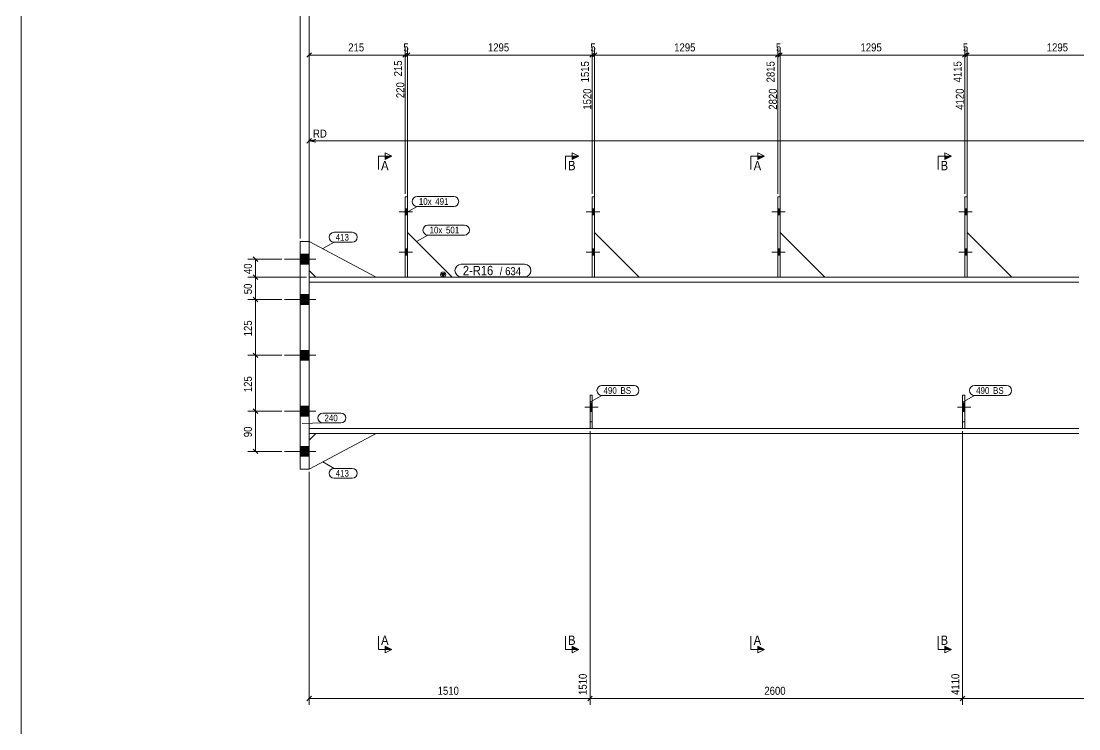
# Model space of a CAD drawing. Header units: millimetres. Extents: x 2 to 1174, y 1 to 825.
# Drawn here: x 5 to 399.6, y 264.9 to 528.9 of the extents above; entities that cross this region are included whole.
import ezdxf

# ---------------------------------------------------------------- set-up
doc = ezdxf.new("R2010")
doc.units = ezdxf.units.MM
for name, pattern in [('XKITLINE00', [0]), ('XKITLINE01', [4, 1, -1, 1, -1]), ('XKITLINE02', [4, 2, -2])]:
    doc.linetypes.add(name, pattern=pattern)
for name, color, linetype, lineweight in [('Bolt', 3, 'Continuous', 0), ('Dimensions', 7, 'Continuous', 0), ('DrawingSheet', 5, 'Continuous', 0), ('Part', 2, 'Continuous', 0), ('PartMark', 7, 'Continuous', 0), ('Section', 6, 'Continuous', 0)]:
    doc.layers.add(name, color=color, linetype=linetype, lineweight=lineweight)
doc.styles.add('ARIAL', font='ARIAL.TTF')

# ---------------------------------------------------------------- blocks, each defined once
blk = doc.blocks.new('*A11')
at = {"layer": 'Bolt', "color": 3, "linetype": 'XKITLINE02', "lineweight": 0}
for p, q in [((359.32, 384.94), (354.32, 384.94)), ((357.07, 386.58), (356.24, 386.58)), ((357.07, 383.3), (356.24, 383.3))]:
    blk.add_line(p, q, dxfattribs=at)
blk = doc.blocks.new('*A12')
at = {"layer": 'Bolt'}
for points in [[(287.3, 458.94), (288.14, 458.94), (288.14, 456.61), (287.3, 456.61)], [(287.3, 458.94), (288.14, 458.94), (288.14, 456.61), (287.3, 456.61)], [(287.3, 443.94), (288.14, 443.94), (288.14, 441.61), (287.3, 441.61)], [(287.3, 443.94), (288.14, 443.94), (288.14, 441.61), (287.3, 441.61)]]:
    blk.add_hatch(color=3, dxfattribs=at).paths.add_polyline_path(points, flags=17)
at = {"layer": 'Bolt', "color": 3, "linetype": 'XKITLINE00', "lineweight": 0}
for p, q in [((290.07, 457.78), (285.07, 457.78)), ((290.07, 457.78), (285.07, 457.78)), ((288.14, 458.94), (287.3, 458.94)), ((288.14, 458.94), (287.3, 458.94)), ((288.14, 456.61), (287.3, 456.61)), ((288.14, 456.61), (287.3, 456.61)), ((290.07, 442.78), (285.07, 442.78)), ((290.07, 442.78), (285.07, 442.78)), ((288.14, 443.94), (287.3, 443.94)), ((288.14, 443.94), (287.3, 443.94)), ((288.14, 441.61), (287.3, 441.61)), ((288.14, 441.61), (287.3, 441.61))]:
    blk.add_line(p, q, dxfattribs=at)
blk = doc.blocks.new('*A13')
at = {"layer": 'Bolt'}
for points in [[(218.07, 458.94), (218.9, 458.94), (218.9, 456.61), (218.07, 456.61)], [(218.07, 458.94), (218.9, 458.94), (218.9, 456.61), (218.07, 456.61)], [(218.07, 443.94), (218.9, 443.94), (218.9, 441.61), (218.07, 441.61)], [(218.07, 443.94), (218.9, 443.94), (218.9, 441.61), (218.07, 441.61)]]:
    blk.add_hatch(color=3, dxfattribs=at).paths.add_polyline_path(points, flags=17)
at = {"layer": 'Bolt', "color": 3, "linetype": 'XKITLINE00', "lineweight": 0}
for p, q in [((220.84, 457.78), (215.84, 457.78)), ((220.84, 457.78), (215.84, 457.78)), ((218.9, 458.94), (218.07, 458.94)), ((218.9, 458.94), (218.07, 458.94)), ((218.9, 456.61), (218.07, 456.61)), ((218.9, 456.61), (218.07, 456.61)), ((220.84, 442.78), (215.84, 442.78)), ((220.84, 442.78), (215.84, 442.78)), ((218.9, 443.94), (218.07, 443.94)), ((218.9, 443.94), (218.07, 443.94)), ((218.9, 441.61), (218.07, 441.61)), ((218.9, 441.61), (218.07, 441.61))]:
    blk.add_line(p, q, dxfattribs=at)
blk = doc.blocks.new('*A14')
at = {"layer": 'Bolt'}
blk.add_hatch(color=3, dxfattribs=at).paths.add_polyline_path([(218.07, 383.3), (217.24, 383.3), (217.24, 386.58), (218.07, 386.58)], flags=17)
at = {"layer": 'Bolt', "color": 3, "linetype": 'XKITLINE00', "lineweight": 0}
for p, q in [((220.32, 384.94), (215.32, 384.94)), ((218.07, 386.58), (217.24, 386.58)), ((218.07, 383.3), (217.24, 383.3))]:
    blk.add_line(p, q, dxfattribs=at)
blk = doc.blocks.new('*A15')
at = {"layer": 'Bolt', "color": 3, "linetype": 'XKITLINE02', "lineweight": 0}
for p, q in [((220.32, 384.94), (215.32, 384.94)), ((218.07, 386.58), (217.24, 386.58)), ((218.07, 383.3), (217.24, 383.3))]:
    blk.add_line(p, q, dxfattribs=at)
blk = doc.blocks.new('*A16')
at = {"layer": 'Bolt'}
for points in [[(148.3, 458.94), (149.14, 458.94), (149.14, 456.61), (148.3, 456.61)], [(148.3, 458.94), (149.14, 458.94), (149.14, 456.61), (148.3, 456.61)], [(148.3, 443.94), (149.14, 443.94), (149.14, 441.61), (148.3, 441.61)], [(148.3, 443.94), (149.14, 443.94), (149.14, 441.61), (148.3, 441.61)]]:
    blk.add_hatch(color=3, dxfattribs=at).paths.add_polyline_path(points, flags=17)
at = {"layer": 'Bolt', "color": 3, "linetype": 'XKITLINE00', "lineweight": 0}
for p, q in [((151.07, 457.78), (146.07, 457.78)), ((151.07, 457.78), (146.07, 457.78)), ((149.14, 458.94), (148.3, 458.94)), ((149.14, 458.94), (148.3, 458.94)), ((149.14, 456.61), (148.3, 456.61)), ((149.14, 456.61), (148.3, 456.61)), ((151.07, 442.78), (146.07, 442.78)), ((151.07, 442.78), (146.07, 442.78)), ((149.14, 443.94), (148.3, 443.94)), ((149.14, 443.94), (148.3, 443.94)), ((149.14, 441.61), (148.3, 441.61)), ((149.14, 441.61), (148.3, 441.61))]:
    blk.add_line(p, q, dxfattribs=at)
blk = doc.blocks.new('*A17')
at = {"layer": 'Bolt'}
for points in [[(112.45, 438.28), (109.12, 438.28), (109.12, 441.94), (112.45, 441.94)], [(112.45, 438.28), (109.12, 438.28), (109.12, 441.94), (112.45, 441.94)], [(112.45, 423.28), (109.12, 423.28), (109.12, 426.94), (112.45, 426.94)], [(112.45, 423.28), (109.12, 423.28), (109.12, 426.94), (112.45, 426.94)], [(112.45, 402.44), (109.12, 402.44), (109.12, 406.11), (112.45, 406.11)], [(112.45, 402.44), (109.12, 402.44), (109.12, 406.11), (112.45, 406.11)], [(112.45, 381.61), (109.12, 381.61), (109.12, 385.28), (112.45, 385.28)], [(112.45, 381.61), (109.12, 381.61), (109.12, 385.28), (112.45, 385.28)], [(112.45, 366.61), (109.12, 366.61), (109.12, 370.28), (112.45, 370.28)], [(112.45, 366.61), (109.12, 366.61), (109.12, 370.28), (112.45, 370.28)]]:
    blk.add_hatch(color=3, dxfattribs=at).paths.add_polyline_path(points, flags=17)
at = {"layer": 'Bolt', "color": 3, "linetype": 'XKITLINE00', "lineweight": 0}
for p, q in [((114.95, 440.11), (103.28, 440.11)), ((114.95, 440.11), (103.28, 440.11)), ((112.45, 441.94), (109.12, 441.94)), ((112.45, 441.94), (109.12, 441.94)), ((112.45, 438.28), (109.12, 438.28)), ((112.45, 438.28), (109.12, 438.28)), ((112.45, 426.94), (109.12, 426.94)), ((112.45, 426.94), (109.12, 426.94)), ((114.95, 425.11), (103.28, 425.11)), ((114.95, 425.11), (103.28, 425.11)), ((112.45, 423.28), (109.12, 423.28)), ((112.45, 423.28), (109.12, 423.28)), ((114.95, 404.28), (103.28, 404.28)), ((114.95, 404.28), (103.28, 404.28)), ((112.45, 406.11), (109.12, 406.11)), ((112.45, 406.11), (109.12, 406.11)), ((112.45, 402.44), (109.12, 402.44)), ((112.45, 402.44), (109.12, 402.44)), ((114.95, 383.44), (103.28, 383.44)), ((114.95, 383.44), (103.28, 383.44)), ((112.45, 385.28), (109.12, 385.28)), ((112.45, 385.28), (109.12, 385.28)), ((112.45, 381.61), (109.12, 381.61)), ((112.45, 381.61), (109.12, 381.61)), ((114.95, 368.44), (103.28, 368.44)), ((114.95, 368.44), (103.28, 368.44)), ((112.45, 370.28), (109.12, 370.28)), ((112.45, 370.28), (109.12, 370.28)), ((112.45, 366.61), (109.12, 366.61)), ((112.45, 366.61), (109.12, 366.61))]:
    blk.add_line(p, q, dxfattribs=at)
blk = doc.blocks.new('*A20')
at = {"layer": 'Part'}
blk.add_hatch(color=2, dxfattribs=at).paths.add_polyline_path([(161.65, 434.84), (163.25, 434.84), (162.45, 433.44)], flags=17)
at = {"layer": 'Part', "color": 2, "linetype": 'XKITLINE00', "lineweight": 0}
for p, q in [((162.45, 433.44), (161.65, 434.84)), ((161.65, 434.84), (163.25, 434.84)), ((163.25, 434.84), (162.45, 433.44)), ((112.45, 433.44), (190.8, 433.44)), ((190.8, 431.61), (112.45, 431.61)), ((190.9, 433.44), (260.57, 433.44)), ((260.57, 431.61), (190.9, 431.61)), ((260.67, 433.44), (329.8, 433.44)), ((329.8, 431.61), (260.67, 431.61)), ((329.9, 433.44), (399.57, 433.44)), ((399.57, 431.61), (329.9, 431.61)), ((190.8, 376.94), (112.45, 376.94)), ((112.45, 375.11), (190.8, 375.11)), ((260.57, 376.94), (190.9, 376.94)), ((190.9, 375.11), (260.57, 375.11)), ((329.8, 376.94), (260.67, 376.94)), ((260.67, 375.11), (329.8, 375.11)), ((399.57, 376.94), (329.9, 376.94)), ((329.9, 375.11), (399.57, 375.11))]:
    blk.add_line(p, q, dxfattribs=at)
at = {"layer": 'Part', "color": 7, "linetype": 'XKITLINE01', "lineweight": 0}
for p, q in [((190.8, 433.44), (112.45, 433.44)), ((112.45, 433.44), (112.45, 375.11)), ((260.57, 433.44), (190.9, 433.44)), ((329.8, 433.44), (260.67, 433.44)), ((399.57, 433.44), (329.9, 433.44))]:
    blk.add_line(p, q, dxfattribs=at)
at = {"layer": 'Part', "color": 2, "linetype": 'XKITLINE00', "lineweight": 0}
blk.add_circle((162.45, 434.34), 1, dxfattribs=at)
blk = doc.blocks.new('*A39')
at = {"layer": 'Part', "color": 2, "linetype": 'XKITLINE00', "lineweight": 0}
for p, q in [((357.9, 463.44), (357.07, 463.44)), ((357.07, 463.44), (357.07, 433.44)), ((357.9, 433.44), (357.9, 463.44))]:
    blk.add_line(p, q, dxfattribs=at)
at = {"layer": 'Part', "color": 7, "linetype": 'XKITLINE01', "lineweight": 0}
blk.add_line((357.07, 433.44), (357.9, 433.44), dxfattribs=at)
blk = doc.blocks.new('*A40')
at = {"layer": 'Part', "color": 2, "linetype": 'XKITLINE00', "lineweight": 0}
blk.add_line((374.57, 433.44), (357.9, 450.11), dxfattribs=at)
at = {"layer": 'Part', "color": 7, "linetype": 'XKITLINE01', "lineweight": 0}
for p, q in [((357.9, 450.11), (357.9, 433.44)), ((357.9, 433.44), (374.57, 433.44))]:
    blk.add_line(p, q, dxfattribs=at)
blk = doc.blocks.new('*A41')
at = {"layer": 'Part', "color": 2, "linetype": 'XKITLINE00', "lineweight": 0}
for p, q in [((356.24, 376.94), (356.24, 389.44)), ((356.24, 389.44), (357.07, 389.44)), ((357.07, 389.44), (357.07, 376.94))]:
    blk.add_line(p, q, dxfattribs=at)
at = {"layer": 'Part', "color": 7, "linetype": 'XKITLINE01', "lineweight": 0}
for p, q in [((356.24, 379.44), (357.07, 379.44)), ((357.07, 376.94), (356.24, 376.94))]:
    blk.add_line(p, q, dxfattribs=at)
blk = doc.blocks.new('*A42')
at = {"layer": 'Part', "color": 7, "linetype": 'XKITLINE01', "lineweight": 0}
for p, q in [((356.24, 389.44), (356.24, 376.94)), ((357.07, 389.44), (356.24, 389.44)), ((357.07, 376.94), (357.07, 389.44)), ((356.24, 379.44), (357.07, 379.44)), ((356.24, 376.94), (357.07, 376.94))]:
    blk.add_line(p, q, dxfattribs=at)
blk = doc.blocks.new('*A43')
at = {"layer": 'Part', "color": 2, "linetype": 'XKITLINE00', "lineweight": 0}
for p, q in [((288.14, 463.44), (287.3, 463.44)), ((287.3, 463.44), (287.3, 433.44)), ((288.14, 433.44), (288.14, 463.44))]:
    blk.add_line(p, q, dxfattribs=at)
at = {"layer": 'Part', "color": 7, "linetype": 'XKITLINE01', "lineweight": 0}
blk.add_line((287.3, 433.44), (288.14, 433.44), dxfattribs=at)
blk = doc.blocks.new('*A44')
at = {"layer": 'Part', "color": 2, "linetype": 'XKITLINE00', "lineweight": 0}
blk.add_line((304.8, 433.44), (288.14, 450.11), dxfattribs=at)
at = {"layer": 'Part', "color": 7, "linetype": 'XKITLINE01', "lineweight": 0}
for p, q in [((288.14, 450.11), (288.14, 433.44)), ((288.14, 433.44), (304.8, 433.44))]:
    blk.add_line(p, q, dxfattribs=at)
blk = doc.blocks.new('*A45')
at = {"layer": 'Part', "color": 2, "linetype": 'XKITLINE00', "lineweight": 0}
for p, q in [((218.9, 463.44), (218.07, 463.44)), ((218.07, 463.44), (218.07, 433.44)), ((218.9, 433.44), (218.9, 463.44))]:
    blk.add_line(p, q, dxfattribs=at)
at = {"layer": 'Part', "color": 7, "linetype": 'XKITLINE01', "lineweight": 0}
blk.add_line((218.07, 433.44), (218.9, 433.44), dxfattribs=at)
blk = doc.blocks.new('*A46')
at = {"layer": 'Part', "color": 2, "linetype": 'XKITLINE00', "lineweight": 0}
blk.add_line((235.57, 433.44), (218.9, 450.11), dxfattribs=at)
at = {"layer": 'Part', "color": 7, "linetype": 'XKITLINE01', "lineweight": 0}
for p, q in [((218.9, 450.11), (218.9, 433.44)), ((218.9, 433.44), (235.57, 433.44))]:
    blk.add_line(p, q, dxfattribs=at)
blk = doc.blocks.new('*A47')
at = {"layer": 'Part', "color": 2, "linetype": 'XKITLINE00', "lineweight": 0}
for p, q in [((217.24, 376.94), (217.24, 389.44)), ((217.24, 389.44), (218.07, 389.44)), ((218.07, 389.44), (218.07, 376.94))]:
    blk.add_line(p, q, dxfattribs=at)
at = {"layer": 'Part', "color": 7, "linetype": 'XKITLINE01', "lineweight": 0}
for p, q in [((217.24, 379.44), (218.07, 379.44)), ((218.07, 376.94), (217.24, 376.94))]:
    blk.add_line(p, q, dxfattribs=at)
blk = doc.blocks.new('*A48')
at = {"layer": 'Part', "color": 7, "linetype": 'XKITLINE01', "lineweight": 0}
for p, q in [((217.24, 389.44), (217.24, 376.94)), ((218.07, 389.44), (217.24, 389.44)), ((218.07, 376.94), (218.07, 389.44)), ((217.24, 379.44), (218.07, 379.44)), ((217.24, 376.94), (218.07, 376.94))]:
    blk.add_line(p, q, dxfattribs=at)
blk = doc.blocks.new('*A49')
at = {"layer": 'Part', "color": 2, "linetype": 'XKITLINE00', "lineweight": 0}
for p, q in [((149.14, 463.44), (148.3, 463.44)), ((148.3, 463.44), (148.3, 433.44)), ((149.14, 433.44), (149.14, 463.44))]:
    blk.add_line(p, q, dxfattribs=at)
at = {"layer": 'Part', "color": 7, "linetype": 'XKITLINE01', "lineweight": 0}
blk.add_line((148.3, 433.44), (149.14, 433.44), dxfattribs=at)
blk = doc.blocks.new('*A50')
at = {"layer": 'Part', "color": 2, "linetype": 'XKITLINE00', "lineweight": 0}
blk.add_line((165.8, 433.44), (149.14, 450.11), dxfattribs=at)
at = {"layer": 'Part', "color": 7, "linetype": 'XKITLINE01', "lineweight": 0}
for p, q in [((149.14, 450.11), (149.14, 433.44)), ((149.14, 433.44), (165.8, 433.44))]:
    blk.add_line(p, q, dxfattribs=at)
blk = doc.blocks.new('*A51')
at = {"layer": 'Part', "color": 2, "linetype": 'XKITLINE00', "lineweight": 0}
for p, q in [((112.45, 446.78), (109.12, 446.78)), ((109.12, 361.78), (109.12, 446.78)), ((112.45, 446.78), (112.45, 361.78)), ((112.45, 361.78), (109.12, 361.78))]:
    blk.add_line(p, q, dxfattribs=at)
blk = doc.blocks.new('*A52')
at = {"layer": 'Part', "color": 2, "linetype": 'XKITLINE00', "lineweight": 0}
for p, q in [((112.45, 372.61), (114.95, 375.11)), ((137.45, 375.11), (112.45, 361.78))]:
    blk.add_line(p, q, dxfattribs=at)
at = {"layer": 'Part', "color": 7, "linetype": 'XKITLINE01', "lineweight": 0}
for p, q in [((114.95, 375.11), (137.45, 375.11)), ((112.45, 361.78), (112.45, 372.61))]:
    blk.add_line(p, q, dxfattribs=at)
blk = doc.blocks.new('*A53')
at = {"layer": 'Part', "color": 2, "linetype": 'XKITLINE00', "lineweight": 0}
for p, q in [((112.45, 446.78), (137.45, 433.44)), ((114.95, 433.44), (112.45, 435.94))]:
    blk.add_line(p, q, dxfattribs=at)
at = {"layer": 'Part', "color": 7, "linetype": 'XKITLINE01', "lineweight": 0}
for p, q in [((112.45, 435.94), (112.45, 446.78)), ((137.45, 433.44), (114.95, 433.44))]:
    blk.add_line(p, q, dxfattribs=at)
blk = doc.blocks.new('*A71')
at = {"layer": 'Bolt'}
for points in [[(357.07, 458.94), (357.9, 458.94), (357.9, 456.61), (357.07, 456.61)], [(357.07, 458.94), (357.9, 458.94), (357.9, 456.61), (357.07, 456.61)], [(357.07, 443.94), (357.9, 443.94), (357.9, 441.61), (357.07, 441.61)], [(357.07, 443.94), (357.9, 443.94), (357.9, 441.61), (357.07, 441.61)]]:
    blk.add_hatch(color=3, dxfattribs=at).paths.add_polyline_path(points, flags=17)
at = {"layer": 'Bolt', "color": 3, "linetype": 'XKITLINE00', "lineweight": 0}
for p, q in [((359.84, 457.78), (354.84, 457.78)), ((359.84, 457.78), (354.84, 457.78)), ((357.9, 458.94), (357.07, 458.94)), ((357.9, 458.94), (357.07, 458.94)), ((357.9, 456.61), (357.07, 456.61)), ((357.9, 456.61), (357.07, 456.61)), ((359.84, 442.78), (354.84, 442.78)), ((359.84, 442.78), (354.84, 442.78)), ((357.9, 443.94), (357.07, 443.94)), ((357.9, 443.94), (357.07, 443.94)), ((357.9, 441.61), (357.07, 441.61)), ((357.9, 441.61), (357.07, 441.61))]:
    blk.add_line(p, q, dxfattribs=at)
blk = doc.blocks.new('*A72')
at = {"layer": 'Bolt'}
blk.add_hatch(color=3, dxfattribs=at).paths.add_polyline_path([(357.07, 383.3), (356.24, 383.3), (356.24, 386.58), (357.07, 386.58)], flags=17)
at = {"layer": 'Bolt', "color": 3, "linetype": 'XKITLINE00', "lineweight": 0}
for p, q in [((359.32, 384.94), (354.32, 384.94)), ((357.07, 386.58), (356.24, 386.58)), ((357.07, 383.3), (356.24, 383.3))]:
    blk.add_line(p, q, dxfattribs=at)
blk = doc.blocks.new('*A183')
at = {"layer": 'DrawingSheet', "color": 5, "linetype": 'XKITLINE00', "lineweight": 0}
blk.add_line((5, 825), (5, 5), dxfattribs=at)
blk = doc.blocks.new('*A191')
at = {"layer": 'Dimensions', "color": 7, "linetype": 'XKITLINE00', "lineweight": 0}
blk.add_line((109.12, 447.78), (109.12, 563.13), dxfattribs=at)
blk = doc.blocks.new('*A192')
at = {"layer": 'Dimensions', "color": 7, "linetype": 'XKITLINE00', "lineweight": 0}
for p, q in [((109.97, 549.12), (108.27, 547.43)), ((109.12, 447.78), (109.12, 551.13)), ((113.3, 549.12), (111.6, 547.43)), ((112.45, 447.78), (112.45, 551.13)), ((109.12, 548.28), (112.45, 548.28))]:
    blk.add_line(p, q, dxfattribs=at)
at = {"layer": 'Dimensions', "color": 3}
for p in [(109.12, 548.28), (112.45, 548.28)]:
    blk.add_point(p, dxfattribs=at)
at = {"layer": 'Dimensions', "color": 3, "style": 'ARIAL', "width": 0.85}
blk.add_text('20', height=3, dxfattribs=at).set_placement((108.56, 549.63))
blk.add_text('20', height=3, rotation=90.0002, dxfattribs=at).set_placement((107.92, 541.86))
blk = doc.blocks.new('*A193')
at = {"layer": 'Dimensions', "color": 7, "linetype": 'XKITLINE00', "lineweight": 0}
for p, q in [((91.6, 434.29), (93.3, 432.59)), ((111.45, 433.44), (89.6, 433.44)), ((92.45, 425.11), (92.45, 433.44)), ((102.28, 425.11), (89.6, 425.11)), ((91.6, 425.96), (93.3, 424.26))]:
    blk.add_line(p, q, dxfattribs=at)
at = {"layer": 'Dimensions', "color": 3}
for p in [(92.45, 433.44), (92.45, 425.11)]:
    blk.add_point(p, dxfattribs=at)
at = {"layer": 'Dimensions', "color": 3, "style": 'ARIAL', "width": 0.85}
blk.add_text('50', height=3, rotation=90.0002, dxfattribs=at).set_placement((91.1, 427.05))
blk = doc.blocks.new('*A194')
at = {"layer": 'Dimensions', "color": 7, "linetype": 'XKITLINE00', "lineweight": 0}
for p, q in [((102.28, 440.11), (89.6, 440.11)), ((91.6, 440.96), (93.3, 439.26)), ((92.45, 433.44), (92.45, 440.11)), ((91.6, 434.29), (93.3, 432.59)), ((111.45, 433.44), (89.6, 433.44))]:
    blk.add_line(p, q, dxfattribs=at)
at = {"layer": 'Dimensions', "color": 3}
for p in [(92.45, 440.11), (92.45, 433.44)]:
    blk.add_point(p, dxfattribs=at)
at = {"layer": 'Dimensions', "color": 3, "style": 'ARIAL', "width": 0.85}
blk.add_text('40', height=3, rotation=90.0002, dxfattribs=at).set_placement((91.1, 434.55))
blk = doc.blocks.new('*A195')
at = {"layer": 'PartMark', "color": 7, "linetype": 'XKITLINE00', "lineweight": 0}
for p, q in [((109.83, 378.82), (117.56, 379.04)), ((117.56, 382.74), (124.32, 382.74)), ((117.56, 379.04), (124.32, 379.04))]:
    blk.add_line(p, q, dxfattribs=at)
for centre, start, end in [((117.56, 380.89), 90, 270), ((124.32, 380.89), 270, 90)]:
    blk.add_arc(centre, 1.85, start, end, dxfattribs=at)
at = {"layer": 'PartMark', "color": 3, "style": 'ARIAL', "width": 0.85}
blk.add_text('240', height=2.5, dxfattribs=at).set_placement((118.16, 379.64))
blk = doc.blocks.new('*A197')
at = {"layer": 'Dimensions', "color": 7, "linetype": 'XKITLINE00', "lineweight": 0}
for p, q in [((102.28, 383.44), (89.6, 383.44)), ((91.6, 384.29), (93.3, 382.59)), ((92.45, 368.44), (92.45, 383.44)), ((102.28, 368.44), (89.6, 368.44)), ((91.6, 369.29), (93.3, 367.59))]:
    blk.add_line(p, q, dxfattribs=at)
at = {"layer": 'Dimensions', "color": 3}
for p in [(92.45, 383.44), (92.45, 368.44)]:
    blk.add_point(p, dxfattribs=at)
at = {"layer": 'Dimensions', "color": 3, "style": 'ARIAL', "width": 0.85}
blk.add_text('90', height=3, rotation=90.0002, dxfattribs=at).set_placement((91.1, 373.72))
blk = doc.blocks.new('*A198')
at = {"layer": 'Dimensions', "color": 7, "linetype": 'XKITLINE00', "lineweight": 0}
for p, q in [((102.28, 404.28), (89.6, 404.28)), ((91.6, 405.12), (93.3, 403.43)), ((92.45, 383.44), (92.45, 404.28)), ((102.28, 383.44), (89.6, 383.44)), ((91.6, 384.29), (93.3, 382.59))]:
    blk.add_line(p, q, dxfattribs=at)
at = {"layer": 'Dimensions', "color": 3}
for p in [(92.45, 404.28), (92.45, 383.44)]:
    blk.add_point(p, dxfattribs=at)
at = {"layer": 'Dimensions', "color": 3, "style": 'ARIAL', "width": 0.85}
blk.add_text('125', height=3, rotation=90.0002, dxfattribs=at).set_placement((91.1, 390.52))
blk = doc.blocks.new('*A199')
at = {"layer": 'Dimensions', "color": 7, "linetype": 'XKITLINE00', "lineweight": 0}
for p, q in [((102.28, 425.11), (89.6, 425.11)), ((91.6, 425.96), (93.3, 424.26)), ((92.45, 404.28), (92.45, 425.11)), ((102.28, 404.28), (89.6, 404.28)), ((91.6, 405.12), (93.3, 403.43))]:
    blk.add_line(p, q, dxfattribs=at)
at = {"layer": 'Dimensions', "color": 3}
for p in [(92.45, 425.11), (92.45, 404.28)]:
    blk.add_point(p, dxfattribs=at)
at = {"layer": 'Dimensions', "color": 3, "style": 'ARIAL', "width": 0.85}
blk.add_text('125', height=3, rotation=90.0002, dxfattribs=at).set_placement((91.1, 411.35))
blk = doc.blocks.new('*A200')
at = {"layer": 'Dimensions', "color": 7, "linetype": 'XKITLINE00', "lineweight": 0}
blk.add_line((112.45, 447.78), (112.45, 551.13), dxfattribs=at)
blk = doc.blocks.new('*A204')
at = {"layer": 'Dimensions', "color": 7, "linetype": 'XKITLINE00', "lineweight": 0}
for p, q in [((112.45, 434.4), (112.45, 488.6)), ((112.45, 434.44), (112.45, 487.13)), ((113.3, 485.12), (111.6, 483.43)), ((114.95, 484.78), (112.45, 484.28)), ((112.45, 484.28), (1022.12, 484.28)), ((114.95, 483.78), (112.45, 484.28)), ((119.67, 484.28), (112.45, 484.28))]:
    blk.add_line(p, q, dxfattribs=at)
at = {"layer": 'Dimensions', "color": 3}
blk.add_point((112.45, 484.28), dxfattribs=at)
at = {"layer": 'Dimensions', "color": 7}
blk.add_point((112.45, 484.28), dxfattribs=at)
at = {"layer": 'Dimensions', "color": 3, "style": 'ARIAL', "width": 0.85}
blk.add_text('RD', height=3, dxfattribs=at).set_placement((113.89, 485.48))
blk = doc.blocks.new('*A213')
at = {"layer": 'PartMark', "color": 7, "linetype": 'XKITLINE00', "lineweight": 0}
for p, q in [((117.5, 364.49), (121.74, 362.1)), ((121.74, 362.1), (128.5, 362.1)), ((121.74, 358.4), (128.5, 358.4))]:
    blk.add_line(p, q, dxfattribs=at)
for centre, start, end in [((121.74, 360.25), 90, 270), ((128.5, 360.25), 270, 90)]:
    blk.add_arc(centre, 1.85, start, end, dxfattribs=at)
at = {"layer": 'PartMark', "color": 3, "style": 'ARIAL', "width": 0.85}
blk.add_text('413', height=2.5, dxfattribs=at).set_placement((122.34, 359))
blk = doc.blocks.new('*A214')
at = {"layer": 'PartMark', "color": 7, "linetype": 'XKITLINE00', "lineweight": 0}
for p, q in [((121.74, 450.15), (128.5, 450.15)), ((117.5, 444.06), (121.74, 446.45)), ((121.74, 446.45), (128.5, 446.45))]:
    blk.add_line(p, q, dxfattribs=at)
for centre, start, end in [((121.74, 448.3), 90, 270), ((128.5, 448.3), 270, 90)]:
    blk.add_arc(centre, 1.85, start, end, dxfattribs=at)
at = {"layer": 'PartMark', "color": 3, "style": 'ARIAL', "width": 0.85}
blk.add_text('413', height=2.5, dxfattribs=at).set_placement((122.34, 447.05))
blk = doc.blocks.new('*A220')
at = {"layer": 'PartMark', "color": 7, "linetype": 'XKITLINE00', "lineweight": 0}
for p, q in [((169.2, 438.24), (192.85, 438.24)), ((169.2, 433.54), (192.85, 433.54))]:
    blk.add_line(p, q, dxfattribs=at)
for centre, start, end in [((169.2, 435.89), 90, 270), ((192.85, 435.89), 270, 90)]:
    blk.add_arc(centre, 2.35, start, end, dxfattribs=at)
at = {"layer": 'PartMark', "color": 1, "style": 'ARIAL', "width": 0.85}
blk.add_text('2-R16', height=3.5, dxfattribs=at).set_placement((169.8, 434.14))
at = {"layer": 'PartMark', "color": 3, "style": 'ARIAL', "width": 0.85}
for s, p in [('/', (183.56, 434.14)), ('634', (185.57, 434.14))]:
    blk.add_text(s, height=3, dxfattribs=at).set_placement(p)
blk = doc.blocks.new('*A221')
at = {"layer": 'PartMark', "color": 7, "linetype": 'XKITLINE00', "lineweight": 0}
for p, q in [((156.76, 452.82), (170.4, 452.82)), ((152.52, 446.73), (156.76, 449.12)), ((156.76, 449.12), (170.4, 449.12))]:
    blk.add_line(p, q, dxfattribs=at)
for centre, start, end in [((156.76, 450.97), 90, 270), ((170.4, 450.97), 270, 90)]:
    blk.add_arc(centre, 1.85, start, end, dxfattribs=at)
at = {"layer": 'PartMark', "color": 3, "style": 'ARIAL', "width": 0.85}
for s, p in [('10x', (157.36, 449.72)), ('501', (163.49, 449.72))]:
    blk.add_text(s, height=2.5, dxfattribs=at).set_placement(p)
blk = doc.blocks.new('*A222')
at = {"layer": 'PartMark', "color": 7, "linetype": 'XKITLINE00', "lineweight": 0}
for p, q in [((152.76, 463.49), (166.4, 463.49)), ((148.52, 457.39), (152.76, 459.79)), ((152.76, 459.79), (166.4, 459.79))]:
    blk.add_line(p, q, dxfattribs=at)
for centre, start, end in [((152.76, 461.64), 90, 270), ((166.4, 461.64), 270, 90)]:
    blk.add_arc(centre, 1.85, start, end, dxfattribs=at)
at = {"layer": 'PartMark', "color": 3, "style": 'ARIAL', "width": 0.85}
for s, p in [('10x', (153.36, 460.39)), ('491', (159.49, 460.39))]:
    blk.add_text(s, height=2.5, dxfattribs=at).set_placement(p)
blk = doc.blocks.new('*A226')
at = {"layer": 'PartMark', "color": 7, "linetype": 'XKITLINE00', "lineweight": 0}
for p, q in [((360.69, 392.99), (372.65, 392.99)), ((356.45, 386.89), (360.69, 389.29)), ((360.69, 389.29), (372.65, 389.29))]:
    blk.add_line(p, q, dxfattribs=at)
for centre, start, end in [((360.69, 391.14), 90, 270), ((372.65, 391.14), 270, 90)]:
    blk.add_arc(centre, 1.85, start, end, dxfattribs=at)
at = {"layer": 'PartMark', "color": 3, "style": 'ARIAL', "width": 0.85}
for s, p in [('490', (361.29, 389.89)), ('BS', (367.61, 389.89))]:
    blk.add_text(s, height=2.5, dxfattribs=at).set_placement(p)
blk = doc.blocks.new('*A227')
at = {"layer": 'PartMark', "color": 7, "linetype": 'XKITLINE00', "lineweight": 0}
for p, q in [((221.69, 392.99), (233.65, 392.99)), ((217.45, 386.89), (221.69, 389.29)), ((221.69, 389.29), (233.65, 389.29))]:
    blk.add_line(p, q, dxfattribs=at)
for centre, start, end in [((221.69, 391.14), 90, 270), ((233.65, 391.14), 270, 90)]:
    blk.add_arc(centre, 1.85, start, end, dxfattribs=at)
at = {"layer": 'PartMark', "color": 3, "style": 'ARIAL', "width": 0.85}
for s, p in [('490', (222.29, 389.89)), ('BS', (228.61, 389.89))]:
    blk.add_text(s, height=2.5, dxfattribs=at).set_placement(p)
blk = doc.blocks.new('*A232')
at = {"layer": 'Section'}
for points in [[(140.8, 478.55), (143.3, 478.55), (140.8, 477.3)], [(140.8, 295.75), (143.3, 294.5), (140.8, 294.5)]]:
    blk.add_hatch(color=3, dxfattribs=at).paths.add_polyline_path(points, flags=17)
at = {"layer": 'Section', "color": 1, "linetype": 'XKITLINE00', "lineweight": 0}
for p, q in [((138.3, 478.55), (138.3, 473.55)), ((138.3, 478.55), (143.3, 478.55)), ((138.3, 294.5), (138.3, 299.5)), ((138.3, 294.5), (143.3, 294.5))]:
    blk.add_line(p, q, dxfattribs=at)
at = {"layer": 'Section', "color": 3, "linetype": 'XKITLINE00', "lineweight": 0}
for p, q in [((140.8, 477.3), (140.8, 479.8)), ((140.8, 479.8), (143.3, 478.55)), ((143.3, 478.55), (140.8, 477.3)), ((143.3, 294.5), (140.8, 295.75)), ((140.8, 295.75), (140.8, 293.25)), ((143.3, 294.5), (140.8, 293.25))]:
    blk.add_line(p, q, dxfattribs=at)
at = {"layer": 'Section', "color": 7, "style": 'ARIAL', "width": 0.85}
for p in [(139.3, 473.3), (139.3, 296.25)]:
    blk.add_text('A', height=3.5, dxfattribs=at).set_placement(p)
blk = doc.blocks.new('*A234')
at = {"layer": 'Section'}
for points in [[(210.57, 478.55), (213.07, 478.55), (210.57, 477.3)], [(210.57, 295.75), (213.07, 294.5), (210.57, 294.5)]]:
    blk.add_hatch(color=3, dxfattribs=at).paths.add_polyline_path(points, flags=17)
at = {"layer": 'Section', "color": 1, "linetype": 'XKITLINE00', "lineweight": 0}
for p, q in [((208.07, 478.55), (208.07, 473.55)), ((208.07, 478.55), (213.07, 478.55)), ((208.07, 294.5), (208.07, 299.5)), ((208.07, 294.5), (213.07, 294.5))]:
    blk.add_line(p, q, dxfattribs=at)
at = {"layer": 'Section', "color": 3, "linetype": 'XKITLINE00', "lineweight": 0}
for p, q in [((210.57, 477.3), (210.57, 479.8)), ((210.57, 479.8), (213.07, 478.55)), ((213.07, 478.55), (210.57, 477.3)), ((213.07, 294.5), (210.57, 295.75)), ((210.57, 295.75), (210.57, 293.25)), ((213.07, 294.5), (210.57, 293.25))]:
    blk.add_line(p, q, dxfattribs=at)
at = {"layer": 'Section', "color": 7, "style": 'ARIAL', "width": 0.85}
for p in [(209.07, 473.3), (209.07, 296.25)]:
    blk.add_text('B', height=3.5, dxfattribs=at).set_placement(p)
blk = doc.blocks.new('*A236')
at = {"layer": 'Section'}
for points in [[(279.8, 478.55), (282.3, 478.55), (279.8, 477.3)], [(279.8, 295.75), (282.3, 294.5), (279.8, 294.5)]]:
    blk.add_hatch(color=3, dxfattribs=at).paths.add_polyline_path(points, flags=17)
at = {"layer": 'Section', "color": 1, "linetype": 'XKITLINE00', "lineweight": 0}
for p, q in [((277.3, 478.55), (277.3, 473.55)), ((277.3, 478.55), (282.3, 478.55)), ((277.3, 294.5), (277.3, 299.5)), ((277.3, 294.5), (282.3, 294.5))]:
    blk.add_line(p, q, dxfattribs=at)
at = {"layer": 'Section', "color": 3, "linetype": 'XKITLINE00', "lineweight": 0}
for p, q in [((279.8, 477.3), (279.8, 479.8)), ((279.8, 479.8), (282.3, 478.55)), ((282.3, 478.55), (279.8, 477.3)), ((282.3, 294.5), (279.8, 295.75)), ((279.8, 295.75), (279.8, 293.25)), ((282.3, 294.5), (279.8, 293.25))]:
    blk.add_line(p, q, dxfattribs=at)
at = {"layer": 'Section', "color": 7, "style": 'ARIAL', "width": 0.85}
for p in [(278.3, 473.3), (278.3, 296.25)]:
    blk.add_text('A', height=3.5, dxfattribs=at).set_placement(p)
blk = doc.blocks.new('*A237')
at = {"layer": 'Section'}
for points in [[(349.57, 478.55), (352.07, 478.55), (349.57, 477.3)], [(349.57, 295.75), (352.07, 294.5), (349.57, 294.5)]]:
    blk.add_hatch(color=3, dxfattribs=at).paths.add_polyline_path(points, flags=17)
at = {"layer": 'Section', "color": 1, "linetype": 'XKITLINE00', "lineweight": 0}
for p, q in [((347.07, 478.55), (347.07, 473.55)), ((347.07, 478.55), (352.07, 478.55)), ((347.07, 294.5), (347.07, 299.5)), ((347.07, 294.5), (352.07, 294.5))]:
    blk.add_line(p, q, dxfattribs=at)
at = {"layer": 'Section', "color": 3, "linetype": 'XKITLINE00', "lineweight": 0}
for p, q in [((349.57, 477.3), (349.57, 479.8)), ((349.57, 479.8), (352.07, 478.55)), ((352.07, 478.55), (349.57, 477.3)), ((352.07, 294.5), (349.57, 295.75)), ((349.57, 295.75), (349.57, 293.25)), ((352.07, 294.5), (349.57, 293.25))]:
    blk.add_line(p, q, dxfattribs=at)
at = {"layer": 'Section', "color": 7, "style": 'ARIAL', "width": 0.85}
for p in [(348.07, 473.3), (348.07, 296.25)]:
    blk.add_text('B', height=3.5, dxfattribs=at).set_placement(p)
blk = doc.blocks.new('*A239')
at = {"layer": 'Dimensions', "color": 7, "linetype": 'XKITLINE00', "lineweight": 0}
for p, q in [((113.3, 517.12), (111.6, 515.43)), ((112.45, 447.78), (112.45, 519.13)), ((149.15, 517.12), (147.45, 515.43)), ((148.3, 464.44), (148.3, 519.13)), ((112.45, 516.28), (148.3, 516.28))]:
    blk.add_line(p, q, dxfattribs=at)
at = {"layer": 'Dimensions', "color": 3}
for p in [(112.45, 516.28), (148.3, 516.28)]:
    blk.add_point(p, dxfattribs=at)
at = {"layer": 'Dimensions', "color": 3, "style": 'ARIAL', "width": 0.85}
blk.add_text('215', height=3, dxfattribs=at).set_placement((127.04, 517.63))
blk.add_text('215', height=3, rotation=90.0002, dxfattribs=at).set_placement((147.1, 508.3))
blk = doc.blocks.new('*A240')
at = {"layer": 'Dimensions', "color": 7, "linetype": 'XKITLINE00', "lineweight": 0}
for p, q in [((149.15, 517.12), (147.45, 515.43)), ((149.98, 517.12), (148.29, 515.43)), ((148.3, 464.44), (148.3, 519.13)), ((149.14, 451.11), (149.14, 519.13)), ((148.3, 516.28), (149.14, 516.28))]:
    blk.add_line(p, q, dxfattribs=at)
at = {"layer": 'Dimensions', "color": 3}
for p in [(148.3, 516.28), (149.14, 516.28)]:
    blk.add_point(p, dxfattribs=at)
at = {"layer": 'Dimensions', "color": 3, "style": 'ARIAL', "width": 0.85}
blk.add_text('5', height=3, dxfattribs=at).set_placement((147.61, 517.63))
blk.add_text('220', height=3, rotation=90.0002, dxfattribs=at).set_placement((147.94, 500.2))
blk = doc.blocks.new('*A241')
at = {"layer": 'Dimensions', "color": 7, "linetype": 'XKITLINE00', "lineweight": 0}
for p, q in [((149.98, 517.12), (148.29, 515.43)), ((149.14, 451.11), (149.14, 519.13)), ((218.92, 517.12), (217.22, 515.43)), ((218.07, 464.44), (218.07, 519.13)), ((149.14, 516.28), (218.07, 516.28))]:
    blk.add_line(p, q, dxfattribs=at)
at = {"layer": 'Dimensions', "color": 3}
for p in [(149.14, 516.28), (218.07, 516.28)]:
    blk.add_point(p, dxfattribs=at)
at = {"layer": 'Dimensions', "color": 3, "style": 'ARIAL', "width": 0.85}
blk.add_text('1295', height=3, dxfattribs=at).set_placement((179.15, 517.63))
blk.add_text('1515', height=3, rotation=90.0002, dxfattribs=at).set_placement((216.87, 506.07))
blk = doc.blocks.new('*A242')
at = {"layer": 'Dimensions', "color": 7, "linetype": 'XKITLINE00', "lineweight": 0}
for p, q in [((218.92, 517.12), (217.22, 515.43)), ((219.75, 517.12), (218.05, 515.43)), ((218.07, 464.44), (218.07, 519.13)), ((218.9, 451.11), (218.9, 519.13)), ((218.07, 516.28), (218.9, 516.28))]:
    blk.add_line(p, q, dxfattribs=at)
at = {"layer": 'Dimensions', "color": 3}
for p in [(218.07, 516.28), (218.9, 516.28)]:
    blk.add_point(p, dxfattribs=at)
at = {"layer": 'Dimensions', "color": 3, "style": 'ARIAL', "width": 0.85}
blk.add_text('5', height=3, dxfattribs=at).set_placement((217.37, 517.63))
blk.add_text('1520', height=3, rotation=90.0002, dxfattribs=at).set_placement((217.7, 495.87))
blk = doc.blocks.new('*A243')
at = {"layer": 'Dimensions', "color": 7, "linetype": 'XKITLINE00', "lineweight": 0}
for p, q in [((219.75, 517.12), (218.05, 515.43)), ((218.9, 451.11), (218.9, 519.13)), ((288.15, 517.12), (286.45, 515.43)), ((287.3, 464.44), (287.3, 519.13)), ((218.9, 516.28), (287.3, 516.28))]:
    blk.add_line(p, q, dxfattribs=at)
at = {"layer": 'Dimensions', "color": 3}
for p in [(218.9, 516.28), (287.3, 516.28)]:
    blk.add_point(p, dxfattribs=at)
at = {"layer": 'Dimensions', "color": 3, "style": 'ARIAL', "width": 0.85}
blk.add_text('1295', height=3, dxfattribs=at).set_placement((248.65, 517.63))
blk.add_text('2815', height=3, rotation=90.0002, dxfattribs=at).set_placement((286.1, 506.07))
blk = doc.blocks.new('*A244')
at = {"layer": 'Dimensions', "color": 7, "linetype": 'XKITLINE00', "lineweight": 0}
for p, q in [((288.15, 517.12), (286.45, 515.43)), ((288.98, 517.12), (287.29, 515.43)), ((287.3, 464.44), (287.3, 519.13)), ((288.14, 451.11), (288.14, 519.13)), ((287.3, 516.28), (288.14, 516.28))]:
    blk.add_line(p, q, dxfattribs=at)
at = {"layer": 'Dimensions', "color": 3}
for p in [(287.3, 516.28), (288.14, 516.28)]:
    blk.add_point(p, dxfattribs=at)
at = {"layer": 'Dimensions', "color": 3, "style": 'ARIAL', "width": 0.85}
blk.add_text('5', height=3, dxfattribs=at).set_placement((286.61, 517.63))
blk.add_text('2820', height=3, rotation=90.0002, dxfattribs=at).set_placement((286.94, 495.87))
blk = doc.blocks.new('*A245')
at = {"layer": 'Dimensions', "color": 7, "linetype": 'XKITLINE00', "lineweight": 0}
for p, q in [((288.98, 517.12), (287.29, 515.43)), ((288.14, 451.11), (288.14, 519.13)), ((357.92, 517.12), (356.22, 515.43)), ((357.07, 464.44), (357.07, 519.13)), ((288.14, 516.28), (357.07, 516.28))]:
    blk.add_line(p, q, dxfattribs=at)
at = {"layer": 'Dimensions', "color": 3}
for p in [(288.14, 516.28), (357.07, 516.28)]:
    blk.add_point(p, dxfattribs=at)
at = {"layer": 'Dimensions', "color": 3, "style": 'ARIAL', "width": 0.85}
blk.add_text('1295', height=3, dxfattribs=at).set_placement((318.15, 517.63))
blk.add_text('4115', height=3, rotation=90.0002, dxfattribs=at).set_placement((355.87, 506.07))
blk = doc.blocks.new('*A246')
at = {"layer": 'Dimensions', "color": 7, "linetype": 'XKITLINE00', "lineweight": 0}
for p, q in [((357.92, 517.12), (356.22, 515.43)), ((358.75, 517.12), (357.05, 515.43)), ((357.07, 464.44), (357.07, 519.13)), ((357.9, 451.11), (357.9, 519.13)), ((357.07, 516.28), (357.9, 516.28))]:
    blk.add_line(p, q, dxfattribs=at)
at = {"layer": 'Dimensions', "color": 3}
for p in [(357.07, 516.28), (357.9, 516.28)]:
    blk.add_point(p, dxfattribs=at)
at = {"layer": 'Dimensions', "color": 3, "style": 'ARIAL', "width": 0.85}
blk.add_text('5', height=3, dxfattribs=at).set_placement((356.37, 517.63))
blk.add_text('4120', height=3, rotation=90.0002, dxfattribs=at).set_placement((356.7, 495.87))
blk = doc.blocks.new('*A247')
at = {"layer": 'Dimensions', "color": 7, "linetype": 'XKITLINE00', "lineweight": 0}
for p, q in [((358.75, 517.12), (357.05, 515.43)), ((357.9, 451.11), (357.9, 519.13)), ((427.15, 517.12), (425.45, 515.43)), ((426.3, 464.44), (426.3, 519.13)), ((357.9, 516.28), (426.3, 516.28))]:
    blk.add_line(p, q, dxfattribs=at)
at = {"layer": 'Dimensions', "color": 3}
for p in [(357.9, 516.28), (426.3, 516.28)]:
    blk.add_point(p, dxfattribs=at)
at = {"layer": 'Dimensions', "color": 3, "style": 'ARIAL', "width": 0.85}
blk.add_text('1295', height=3, dxfattribs=at).set_placement((387.65, 517.63))
blk.add_text('5415', height=3, rotation=90.0002, dxfattribs=at).set_placement((425.1, 506.07))
blk = doc.blocks.new('*A255')
at = {"layer": 'Dimensions', "color": 7, "linetype": 'XKITLINE00', "lineweight": 0}
for p, q in [((217.24, 375.94), (217.24, 273.88)), ((112.45, 360.78), (112.45, 273.88)), ((113.3, 277.12), (111.6, 275.43)), ((112.45, 276.28), (217.24, 276.28)), ((218.08, 277.12), (216.39, 275.43))]:
    blk.add_line(p, q, dxfattribs=at)
at = {"layer": 'Dimensions', "color": 3}
for p in [(112.45, 276.28), (217.24, 276.28)]:
    blk.add_point(p, dxfattribs=at)
at = {"layer": 'Dimensions', "color": 3, "style": 'ARIAL', "width": 0.85}
blk.add_text('1510', height=3, rotation=90.0002, dxfattribs=at).set_placement((216.04, 277.58))
blk.add_text('1510', height=3, dxfattribs=at).set_placement((160.39, 277.63))
blk = doc.blocks.new('*A256')
at = {"layer": 'Dimensions', "color": 7, "linetype": 'XKITLINE00', "lineweight": 0}
for p, q in [((217.24, 375.94), (217.24, 273.88)), ((356.24, 375.94), (356.24, 273.88)), ((218.08, 277.12), (216.39, 275.43)), ((217.24, 276.28), (356.24, 276.28)), ((357.08, 277.12), (355.39, 275.43))]:
    blk.add_line(p, q, dxfattribs=at)
at = {"layer": 'Dimensions', "color": 3}
for p in [(217.24, 276.28), (356.24, 276.28)]:
    blk.add_point(p, dxfattribs=at)
at = {"layer": 'Dimensions', "color": 3, "style": 'ARIAL', "width": 0.85}
blk.add_text('4110', height=3, rotation=90.0002, dxfattribs=at).set_placement((355.04, 277.58))
blk.add_text('2600', height=3, dxfattribs=at).set_placement((282.28, 277.63))
blk = doc.blocks.new('*A257')
at = {"layer": 'Dimensions', "color": 7, "linetype": 'XKITLINE00', "lineweight": 0}
for p, q in [((356.24, 375.94), (356.24, 273.88)), ((495.24, 375.94), (495.24, 273.88)), ((357.08, 277.12), (355.39, 275.43)), ((356.24, 276.28), (495.24, 276.28)), ((496.08, 277.12), (494.39, 275.43))]:
    blk.add_line(p, q, dxfattribs=at)
at = {"layer": 'Dimensions', "color": 3}
for p in [(356.24, 276.28), (495.24, 276.28)]:
    blk.add_point(p, dxfattribs=at)
at = {"layer": 'Dimensions', "color": 3, "style": 'ARIAL', "width": 0.85}
blk.add_text('6710', height=3, rotation=90.0002, dxfattribs=at).set_placement((494.04, 277.58))
blk.add_text('2600', height=3, dxfattribs=at).set_placement((421.28, 277.63))

msp = doc.modelspace()

# ---------------------------------------------------------------- block references
at = {"lineweight": 0}
for name in ['*A183', '*A191', '*A192', '*A200', '*A239', '*A240', '*A241', '*A242', '*A243', '*A244', '*A245', '*A246', '*A247', '*A204', '*A232', '*A234', '*A236', '*A237', '*A49', '*A222', '*A45', '*A43', '*A39', '*A16', '*A13', '*A12', '*A71', '*A214', '*A50', '*A221', '*A46', '*A44', '*A40', '*A51', '*A53', '*A194', '*A17', '*A220', '*A193', '*A199', '*A198', '*A227', '*A226', '*A47', '*A48', '*A41', '*A42', '*A197', '*A14', '*A15', '*A11', '*A72', '*A195', '*A255', '*A52', '*A256', '*A257', '*A213']:
    msp.add_blockref(name, (0, 0), dxfattribs=at)
at = {"layer": 'Part', "lineweight": 0}
msp.add_blockref('*A20', (0, 0), dxfattribs=at)

doc.saveas('drawing.dxf')
